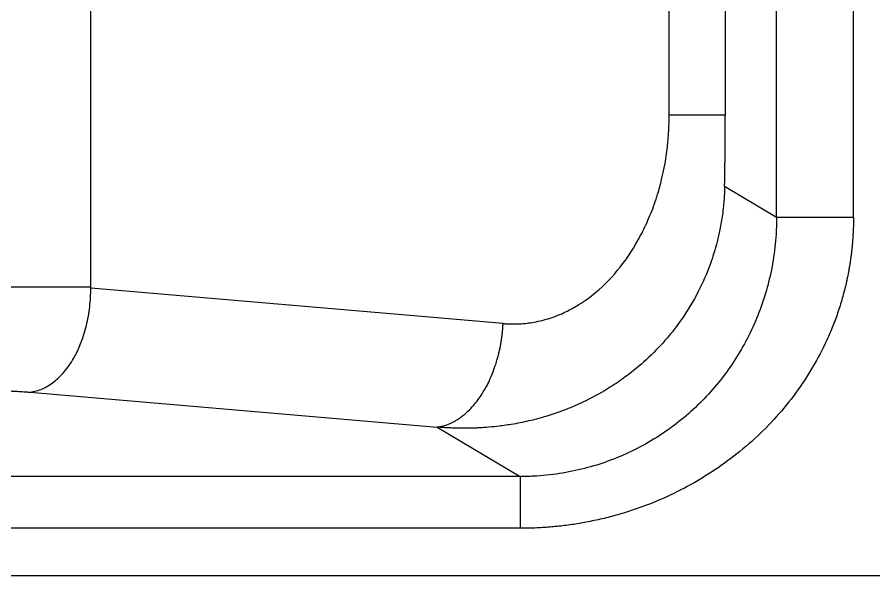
# Model space of a CAD drawing. Header units: inches. Extents: x 0 to 84, y -22 to 124.
# Drawn here: x 56.53 to 64.76, y 10.6 to 15.96 of the extents above; entities that cross this region are included whole.
import ezdxf

# ---------------------------------------------------------------- set-up
doc = ezdxf.new("R2010")
doc.units = ezdxf.units.IN
doc.header["$MEASUREMENT"] = 0
doc.layers.add('1', color=4, linetype='Continuous')

# ---------------------------------------------------------------- blocks, each defined once
blk = doc.blocks.new('2026 RELAY')
at = {"layer": '1', "color": 3, "linetype": 'Continuous', "lineweight": 25}
for p, q in [((63.8228, 13.5374), (63.8228, 21.9306)), ((64.5614, 13.5374), (64.5614, 21.9306)), ((57.2377, 12.8694), (57.2379, 21.5409)), ((62.7919, 14.5208), (62.7919, 21.5344)), ((63.3307, 21.5344), (63.3307, 14.5208)), ((63.8228, 13.5374), (63.324, 13.8348)), ((61.1972, 12.5203), (57.2377, 12.8602)), ((56.6563, 11.8613), (60.5646, 11.5258)), ((60.5646, 11.5258), (61.3607, 11.0512)), ((61.3607, 11.0512), (38.4891, 11.0512)), ((61.3607, 10.554), (38.4891, 10.554)), ((69.478, 10.0975), (38.4891, 10.0975))]:
    blk.add_line(p, q, dxfattribs=at)
for points, knots in [([(61.1972, 12.5203), (61.1981, 12.5203), (61.1998, 12.5203), (61.2019, 12.5198), (61.2045, 12.5197), (61.2078, 12.5194), (61.2125, 12.5191), (61.2193, 12.5186), (61.2278, 12.518), (61.248, 12.5169), (61.2917, 12.5155), (61.3497, 12.5167), (61.4043, 12.521), (61.4568, 12.5273), (61.5429, 12.5412), (61.6682, 12.5752), (61.8049, 12.6325), (61.945, 12.7111), (62.1219, 12.8394), (62.3289, 13.0538), (62.4931, 13.3071), (62.6, 13.5328), (62.651, 13.6684), (62.6904, 13.7925), (62.7177, 13.8922), (62.7426, 14.0063), (62.76, 14.1042), (62.7717, 14.1884), (62.7791, 14.2572), (62.7841, 14.3136), (62.7876, 14.3652), (62.7901, 14.4198), (62.7916, 14.4713), (62.7918, 14.5047), (62.7919, 14.5208)], [0, 0, 0, 0, 0.001026, 0.002055, 0.002584, 0.004107, 0.006152, 0.008205, 0.012279, 0.016379, 0.032646, 0.064874, 0.086159, 0.098506, 0.128308, 0.190665, 0.252296, 0.301069, 0.374387, 0.496011, 0.618355, 0.680331, 0.74242, 0.758652, 0.805366, 0.84091, 0.869132, 0.899024, 0.920652, 0.933923, 0.951909, 0.968924, 0.98496, 1, 1, 1, 1]), ([(63.3307, 14.5208), (63.315, 14.5208), (63.2912, 14.5208), (63.2286, 14.5208), (63.1898, 14.5208), (63.098, 14.5208), (63.0452, 14.5208), (62.9273, 14.5208), (62.8621, 14.5208), (62.7919, 14.5208)], [0, 0, 0, 0, 0.25, 0.25, 0.5, 0.5, 0.75, 0.75, 1, 1, 1, 1]), ([(63.324, 13.8348), (63.3243, 13.8506), (63.3249, 13.8823), (63.3258, 13.9299), (63.3266, 13.9778), (63.3273, 14.026), (63.3279, 14.0744), (63.3285, 14.123), (63.329, 14.1719), (63.3295, 14.221), (63.3299, 14.2704), (63.3302, 14.32), (63.3304, 14.3698), (63.3306, 14.42), (63.3307, 14.4703), (63.3307, 14.504), (63.3307, 14.5208)], [0, 0, 0, 0, 0.069396, 0.139083, 0.209069, 0.279357, 0.349953, 0.420862, 0.49209, 0.563641, 0.635519, 0.707731, 0.78028, 0.853171, 0.92641, 1, 1, 1, 1]), ([(63.324, 13.8348), (63.3238, 13.8265), (63.3233, 13.8049), (63.3217, 13.7653), (63.3185, 13.7111), (63.3126, 13.6424), (63.3009, 13.5443), (63.2816, 13.4303), (63.2451, 13.2702), (63.1826, 13.0684), (63.0717, 12.815), (62.9352, 12.5883), (62.7815, 12.3869), (62.6214, 12.2138), (62.4757, 12.0872), (62.3433, 11.9867), (62.2014, 11.8898), (62.0176, 11.7876), (61.827, 11.7032), (61.6684, 11.6458), (61.5419, 11.6087), (61.4125, 11.5768), (61.2864, 11.5519), (61.1499, 11.5329), (61.0619, 11.5246), (61.0092, 11.5209), (60.9813, 11.5192), (60.9494, 11.5175), (60.9135, 11.5161), (60.8738, 11.5151), (60.8305, 11.5146), (60.7836, 11.5148), (60.7332, 11.5158), (60.6796, 11.5179), (60.6229, 11.521), (60.5844, 11.5242), (60.5646, 11.5258)], [0, 0, 0, 0, 0.005752, 0.014876, 0.027374, 0.043248, 0.062514, 0.095708, 0.123285, 0.176434, 0.24252, 0.316348, 0.362179, 0.422176, 0.484424, 0.501018, 0.542668, 0.609569, 0.655783, 0.698319, 0.737087, 0.75679, 0.801654, 0.837871, 0.866866, 0.873404, 0.881074, 0.889871, 0.899791, 0.910827, 0.922973, 0.936221, 0.95056, 0.96598, 0.982466, 1, 1, 1, 1]), ([(64.5614, 13.5374), (64.5614, 13.5259), (64.5613, 13.5029), (64.5607, 13.4684), (64.5597, 13.4339), (64.5582, 13.3996), (64.5564, 13.3653), (64.5541, 13.331), (64.5515, 13.2969), (64.5484, 13.2628), (64.5449, 13.2287), (64.541, 13.1948), (64.5367, 13.1609), (64.532, 13.127), (64.5269, 13.0933), (64.5213, 13.0596), (64.5154, 13.026), (64.5091, 12.9924), (64.5023, 12.9589), (64.4871, 12.888), (64.4603, 12.7805), (64.4166, 12.6379), (64.3652, 12.4976), (64.2875, 12.3158), (64.1731, 12.0969), (64.0103, 11.8507), (63.8233, 11.621), (63.6144, 11.4103), (63.3852, 11.2191), (63.1372, 11.0492), (62.8726, 10.9018), (62.6398, 10.799), (62.4472, 10.7293), (62.299, 10.6833), (62.1487, 10.6442), (62.0241, 10.6178), (61.9264, 10.6004), (61.8564, 10.5895), (61.7861, 10.58), (61.7157, 10.5719), (61.6451, 10.5654), (61.5742, 10.5603), (61.5032, 10.5566), (61.432, 10.5544), (61.3845, 10.5541), (61.3607, 10.554)], [0, 0, 0, 0, 0.007114, 0.014216, 0.021305, 0.028383, 0.035451, 0.042511, 0.049562, 0.056607, 0.063645, 0.070679, 0.077709, 0.084737, 0.091762, 0.098787, 0.105812, 0.112839, 0.119868, 0.126901, 0.1576, 0.188253, 0.218947, 0.249769, 0.31023, 0.371145, 0.431699, 0.492771, 0.554025, 0.615712, 0.678059, 0.7407, 0.772603, 0.804488, 0.836423, 0.868477, 0.883073, 0.897659, 0.912241, 0.926825, 0.941418, 0.956026, 0.970655, 0.985311, 1, 1, 1, 1]), ([(63.8228, 13.5374), (63.8228, 13.5361), (63.8228, 13.5348), (63.8228, 13.5321), (63.8228, 13.5307), (63.8228, 13.5267), (63.8228, 13.524), (63.8228, 13.516), (63.8227, 13.5107), (63.8225, 13.4946), (63.8223, 13.484), (63.8215, 13.452), (63.8207, 13.4308), (63.8175, 13.3673), (63.8144, 13.3252), (63.8018, 13.1999), (63.7894, 13.1175), (63.7408, 12.8748), (63.6931, 12.7188), (63.57, 12.4208), (63.4945, 12.2789), (63.3626, 12.0798), (63.3155, 12.0157), (63.2155, 11.8925), (63.1626, 11.8334), (63.0513, 11.7206), (62.993, 11.667), (62.8712, 11.5656), (62.8078, 11.5178), (62.6108, 11.384), (62.4702, 11.3074), (62.1747, 11.1825), (62.0197, 11.1342), (61.7785, 11.0849), (61.6967, 11.0724), (61.572, 11.0598), (61.5301, 11.0566), (61.4669, 11.0534), (61.4457, 11.0526), (61.4139, 11.0518), (61.4033, 11.0515), (61.3873, 11.0513), (61.382, 11.0513), (61.374, 11.0512), (61.3714, 11.0512), (61.3674, 11.0512), (61.366, 11.0512), (61.364, 11.0512), (61.3634, 11.0512), (61.362, 11.0512), (61.3613, 11.0512), (61.3607, 11.0512)], [0, 0, 0, 0, 0.000977, 0.000977, 0.001953, 0.001953, 0.003906, 0.003906, 0.007812, 0.007812, 0.015625, 0.015625, 0.03125, 0.03125, 0.0625, 0.0625, 0.125, 0.125, 0.25, 0.25, 0.375, 0.375, 0.4375, 0.4375, 0.5, 0.5, 0.5625, 0.5625, 0.625, 0.625, 0.75, 0.75, 0.875, 0.875, 0.9375, 0.9375, 0.96875, 0.96875, 0.984375, 0.984375, 0.992188, 0.992188, 0.996094, 0.996094, 0.998047, 0.998047, 0.999023, 0.999023, 0.999512, 0.999512, 1, 1, 1, 1]), ([(64.5614, 13.5374), (64.4742, 13.5374), (64.3869, 13.5374), (64.2639, 13.5374), (64.2242, 13.5374), (64.1487, 13.5374), (64.1128, 13.5374), (64.0459, 13.5374), (64.015, 13.5374), (63.9589, 13.5374), (63.9337, 13.5374), (63.8901, 13.5374), (63.8716, 13.5374), (63.8492, 13.5374), (63.8426, 13.5374), (63.8342, 13.5374), (63.8316, 13.5374), (63.828, 13.5374), (63.8269, 13.5374), (63.8253, 13.5374), (63.8248, 13.5374), (63.8241, 13.5374), (63.8238, 13.5374), (63.8233, 13.5374), (63.8231, 13.5374), (63.8228, 13.5374)], [0, 0, 0, 0, 0.25, 0.25, 0.375, 0.375, 0.5, 0.5, 0.625, 0.625, 0.75, 0.75, 0.875, 0.875, 0.9375, 0.9375, 0.96875, 0.96875, 0.984375, 0.984375, 0.992188, 0.992188, 0.996094, 0.996094, 1, 1, 1, 1]), ([(57.2377, 12.8694), (57.1406, 12.8694), (57.0336, 12.8694), (56.863, 12.8695), (56.8045, 12.8695), (56.6851, 12.8695), (56.6242, 12.8695), (56.501, 12.8695), (56.4387, 12.8695), (56.3136, 12.8695), (56.2508, 12.8695), (56.1257, 12.8695), (56.0634, 12.8695), (55.9712, 12.8695), (55.9406, 12.8695), (55.8951, 12.8695), (55.88, 12.8695), (55.8575, 12.8695), (55.85, 12.8695), (55.8388, 12.8695), (55.835, 12.8695), (55.8276, 12.8695), (55.8239, 12.8695), (55.8201, 12.8695)], [0, 0, 0, 0, 0.25, 0.25, 0.375, 0.375, 0.5, 0.5, 0.625, 0.625, 0.75, 0.75, 0.875, 0.875, 0.9375, 0.9375, 0.96875, 0.96875, 0.984375, 0.984375, 0.992188, 0.992188, 1, 1, 1, 1]), ([(56.6563, 11.8613), (56.6957, 11.8664), (56.7347, 11.8774), (56.8109, 11.9106), (56.8481, 11.9328), (56.919, 11.9879), (56.9529, 12.0208), (57.0161, 12.0959), (57.0455, 12.1381), (57.1255, 12.2768), (57.1677, 12.3852), (57.2101, 12.5606), (57.2207, 12.6211), (57.2312, 12.7135), (57.2338, 12.7445), (57.2363, 12.7913), (57.2369, 12.8069), (57.2374, 12.8304), (57.2376, 12.8382), (57.2377, 12.8499), (57.2377, 12.8538), (57.2377, 12.8586), (57.2377, 12.8594), (57.2377, 12.8602)], [0.0061404, 0.0061404, 0.0061404, 0.0061404, 0.1311404, 0.1311404, 0.2561404, 0.2561404, 0.3811404, 0.3811404, 0.5061404, 0.5061404, 0.7561404, 0.7561404, 0.8811404, 0.8811404, 0.9436404, 0.9436404, 0.9748904, 0.9748904, 0.9905154, 0.9905154, 0.9983279, 0.9983279, 1, 1, 1, 1]), ([(57.2377, 12.8602), (57.2377, 12.8604), (57.2377, 12.8605), (57.2377, 12.8616), (57.2377, 12.8626), (57.2377, 12.8655), (57.2377, 12.8675), (57.2377, 12.8694)], [0, 0, 0, 0, 0.000280998, 0.000280998, 0.002234123, 0.002234123, 0.006140373, 0.006140373, 0.006140373, 0.006140373]), ([(60.5646, 11.5258), (60.5688, 11.5263), (60.578, 11.5276), (60.5925, 11.5302), (60.6089, 11.5337), (60.627, 11.5384), (60.6467, 11.5444), (60.6681, 11.5521), (60.691, 11.5615), (60.7153, 11.5731), (60.7411, 11.5871), (60.768, 11.6038), (60.8084, 11.6319), (60.858, 11.6737), (60.9123, 11.7308), (60.9571, 11.7873), (61.0005, 11.8509), (61.0392, 11.9181), (61.077, 11.9965), (61.1083, 12.0735), (61.1315, 12.1436), (61.1469, 12.1981), (61.1574, 12.2393), (61.1666, 12.2804), (61.1745, 12.3214), (61.1813, 12.362), (61.1869, 12.4023), (61.1914, 12.4421), (61.1949, 12.4814), (61.1965, 12.5074), (61.1972, 12.5203)], [0, 0, 0, 0, 0.0135369, 0.0289856, 0.0463202, 0.0655148, 0.0865443, 0.1093845, 0.1340126, 0.1604077, 0.1885526, 0.2184335, 0.2500406, 0.3248066, 0.3912117, 0.4495539, 0.5000011, 0.5723477, 0.6249809, 0.6914582, 0.7499633, 0.77947, 0.8085542, 0.8372165, 0.8654545, 0.8932628, 0.9206333, 0.9475554, 0.9740161, 1, 1, 1, 1]), ([(56.1015, 11.8739), (56.1062, 11.874), (56.1156, 11.8744), (56.1299, 11.8748), (56.1443, 11.8752), (56.1589, 11.8755), (56.1806, 11.8759), (56.2097, 11.8764), (56.2462, 11.8766), (56.2828, 11.8766), (56.3313, 11.8763), (56.3918, 11.8753), (56.4506, 11.8735), (56.4965, 11.8716), (56.5303, 11.8699), (56.5633, 11.8681), (56.5918, 11.8663), (56.6161, 11.8645), (56.6365, 11.863), (56.6497, 11.8619), (56.6563, 11.8613)], [0, 0, 0, 0, 0.025096, 0.050172, 0.075249, 0.100347, 0.125487, 0.18719, 0.249231, 0.310569, 0.372404, 0.495774, 0.619954, 0.682386, 0.745321, 0.808449, 0.871979, 0.914546, 0.9572, 1, 1, 1, 1]), ([(61.3607, 11.0512), (61.3607, 11.0448), (61.3607, 11.0272), (61.3607, 10.9717), (61.3607, 10.9339), (61.3607, 10.8431), (61.3607, 10.7902), (61.3607, 10.6761), (61.3607, 10.615), (61.3607, 10.554)], [0, 0, 0, 0, 0.25, 0.25, 0.5, 0.5, 0.75, 0.75, 1, 1, 1, 1])]:
    blk.add_open_spline(points, degree=3, knots=knots, dxfattribs=at)

msp = doc.modelspace()

# ---------------------------------------------------------------- block references
msp.add_blockref('2026 RELAY', (0, 0.5))

doc.saveas('drawing.dxf')
